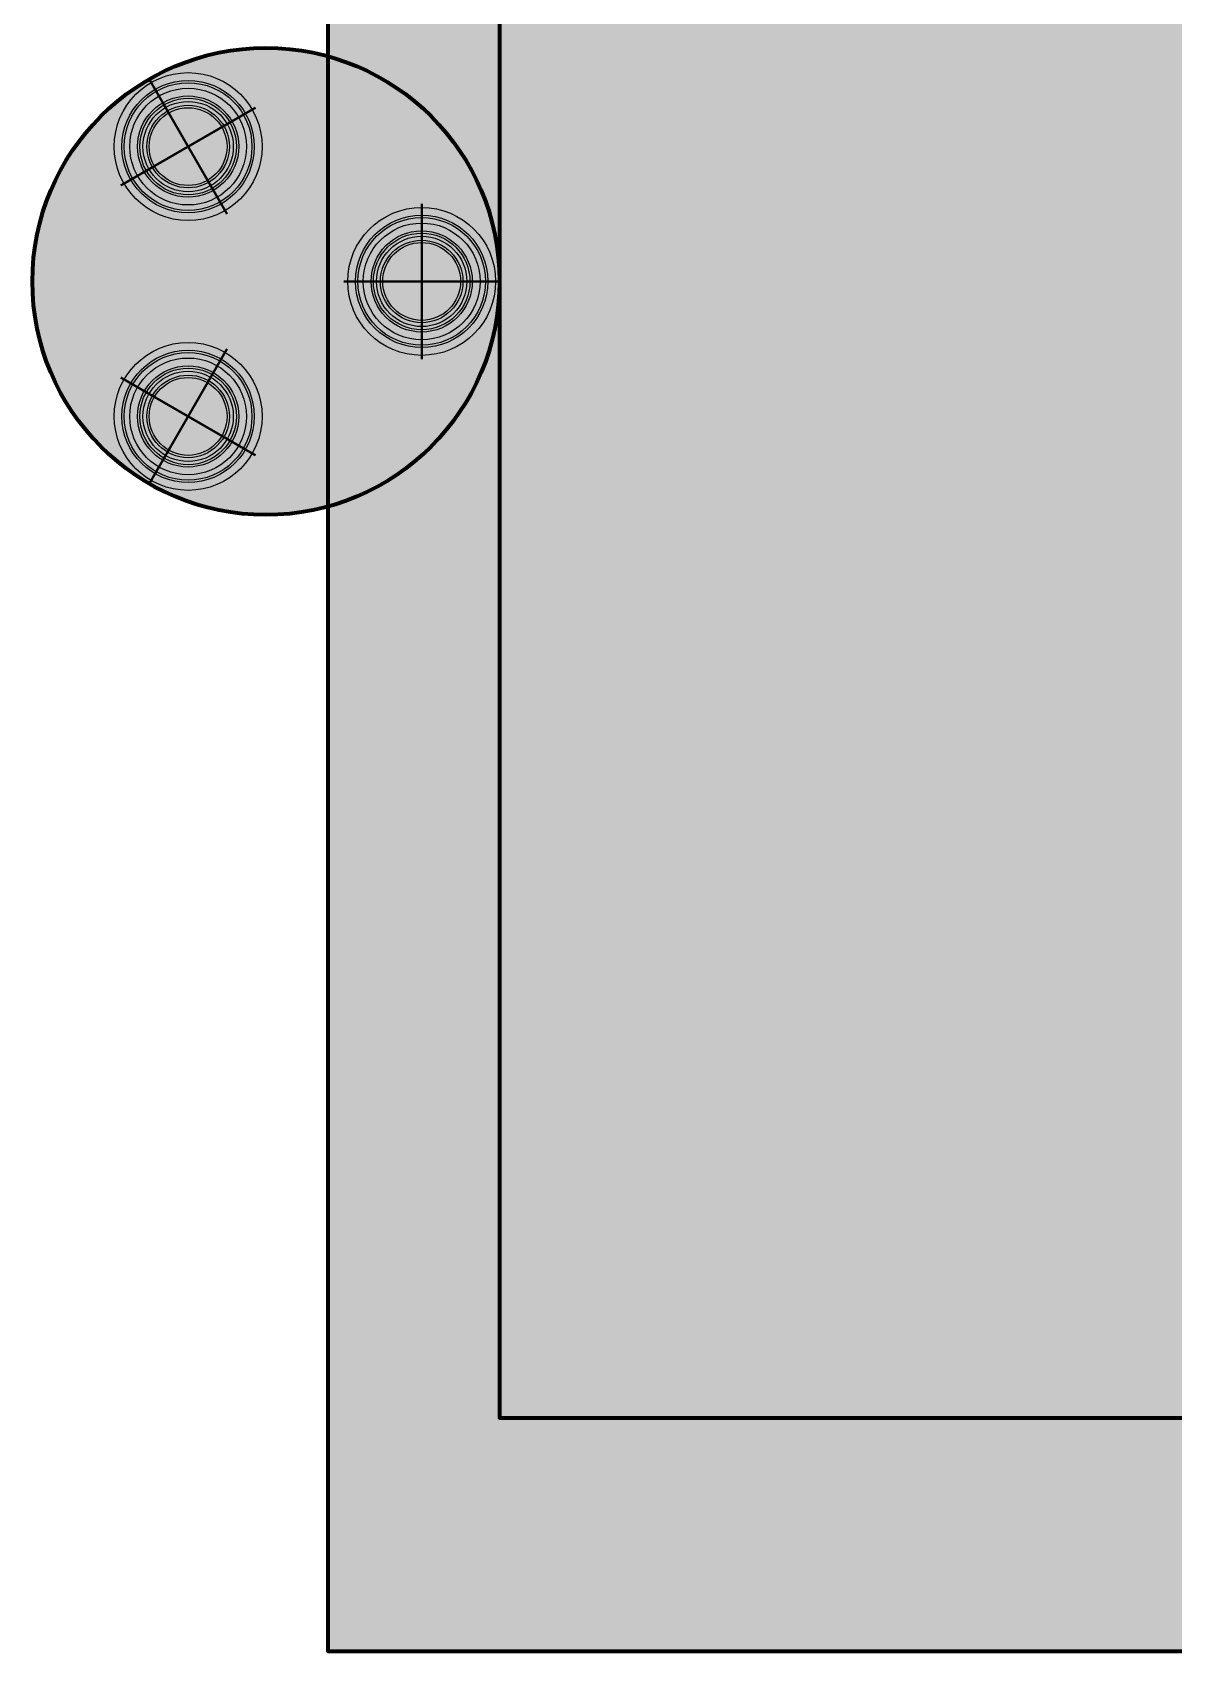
# Model space of a CAD drawing. Header units: millimetres. Extents: x 1408 to 8712, y 657 to 4836.
# Drawn here: x 6122 to 6855, y 2034 to 3074 of the extents above; entities that cross this region are included whole.
import ezdxf

# ---------------------------------------------------------------- set-up
doc = ezdxf.new("R2010")
doc.units = ezdxf.units.MM

msp = doc.modelspace()

# ---------------------------------------------------------------- hatches: boundary and pattern name
at = {"lineweight": 140, "true_color": 0xf7f281}
h = msp.add_hatch(color=51, dxfattribs=at)
h.dxf.hatch_style = 1
h.paths.add_polyline_path([(7251.8, 4433.8), (7251.8, 4143.8), (8411.8, 4143.8), (8411.8, 4433.8)])
h.paths.add_polyline_path([(6671.8, 4143.8), (6671.8, 4433.8), (6311.8, 4433.8), (6311.8, 3698.3, -0.337188), (6421.8, 3553.8), (6421.8, 4143.8)])
h.paths.add_polyline_path([(6311.8, 3409.2), (6311.8, 3378.3, -0.337188), (6421.8, 3233.8), (6421.8, 3553.8, -0.337188)])
h.paths.add_polyline_path([(6421.8, 3233.8, -0.337188), (6311.8, 3089.2), (6311.8, 3058.3, -0.337188), (6421.8, 2913.8)])
at = {"lineweight": 140, "true_color": 0x636466}
h = msp.add_hatch(color=251, dxfattribs=at)
h.dxf.hatch_style = 1
h.paths.add_polyline_path([(6421.8, 4143.8), (6421.8, 2183.8), (8711.8, 2183.8), (8711.8, 4133.8), (8411.8, 4133.8), (8411.8, 4143.8)])
h.paths.add_polyline_path([(6871.8, 3693.8), (8261.8, 3693.8), (8261.8, 2633.8), (6871.8, 2633.8)], flags=16)
at = {"lineweight": 140, "true_color": 0xffffff}
h = msp.add_hatch(color=7, dxfattribs=at)
h.dxf.hatch_style = 1
h.paths.add_polyline_path([(6121.8, 2913.8, 1), (6421.8, 2913.8, 1)])
at = {"true_color": 0x000000}
h = msp.add_hatch(color=18, dxfattribs=at)
h.dxf.hatch_style = 1
h.paths.add_polyline_path([(6262.9, 3024.1), (6261.6, 3023.4, -0.03929), (6264.7, 3016.8), (6266.1, 3017.4, 0.03929)])
h.paths.add_polyline_path([(6255.4, 3033.9), (6254.3, 3032.9, -0.03929), (6259, 3027.4), (6260.2, 3028.3, 0.03929)])
h.paths.add_polyline_path([(6245.5, 3041.5), (6244.8, 3040.2, -0.03929), (6250.7, 3036.1), (6251.7, 3037.3, 0.03929)])
h.paths.add_polyline_path([(6234.1, 3046.2), (6233.7, 3044.8, -0.03929), (6240.5, 3042.4), (6241.1, 3043.7, 0.03929)])
h.paths.add_polyline_path([(6221.8, 3047.9), (6221.8, 3046.4, -0.03929), (6229, 3045.8), (6229.2, 3047.3, 0.03929)])
h.paths.add_polyline_path([(6216.8, 3047.6, 0.03929), (6209.5, 3046.2), (6209.9, 3044.8, -0.03929), (6217, 3046.1)])
h.paths.add_polyline_path([(6204.7, 3044.7, 0.03929), (6198, 3041.5), (6198.8, 3040.2, -0.03929), (6205.3, 3043.3)])
h.paths.add_polyline_path([(6193.9, 3038.8, 0.03929), (6188.2, 3033.9), (6189.2, 3032.9, -0.03929), (6194.7, 3037.6)])
h.paths.add_polyline_path([(6186, 3029.3), (6184.9, 3030.2, 0.03929), (6180.6, 3024.1), (6181.9, 3023.4, -0.03929)])
h.paths.add_polyline_path([(6179.7, 3019.1), (6178.4, 3019.7, 0.03929), (6175.9, 3012.6), (6177.3, 3012.3, -0.03929)])
h.paths.add_polyline_path([(6176.3, 3007.6), (6174.9, 3007.8, 0.03929), (6174.3, 3000.4), (6175.8, 3000.4, -0.03929)])
h.paths.add_polyline_path([(6176, 2995.5), (6174.5, 2995.4, 0.03929), (6175.9, 2988.1), (6177.3, 2988.4, -0.03929)])
h.paths.add_polyline_path([(6178.8, 2983.9), (6177.4, 2983.3, 0.03929), (6180.6, 2976.6), (6181.9, 2977.4, -0.03929)])
h.paths.add_polyline_path([(6184.6, 2973.3), (6183.3, 2972.4, 0.03929), (6188.2, 2966.8), (6189.2, 2967.8, -0.03929)])
h.paths.add_polyline_path([(6192.8, 2964.6), (6191.9, 2963.4, 0.03929), (6198, 2959.2), (6198.8, 2960.5, -0.03929)])
h.paths.add_polyline_path([(6203.1, 2958.3), (6202.5, 2957, 0.03929), (6209.5, 2954.5), (6209.9, 2955.9, -0.03929)])
h.paths.add_polyline_path([(6214.6, 2954.9), (6214.3, 2953.4, 0.03929), (6221.8, 2952.9), (6221.8, 2954.4, -0.03929)])
h.paths.add_polyline_path([(6226.6, 2954.6), (6226.7, 2953.1, 0.03929), (6234.1, 2954.5), (6233.7, 2955.9, -0.03929)])
h.paths.add_polyline_path([(6244.8, 2960.5, -0.03929), (6238.3, 2957.4), (6238.8, 2956, 0.03929), (6245.5, 2959.2)])
h.paths.add_polyline_path([(6255.4, 2966.8), (6254.3, 2967.8, -0.03929), (6248.8, 2963.1), (6249.7, 2961.9, 0.03929)])
h.paths.add_polyline_path([(6262.9, 2976.6), (6261.6, 2977.4, -0.03929), (6257.5, 2971.4), (6258.7, 2970.5, 0.03929)])
h.paths.add_polyline_path([(6267.7, 2988.1), (6266.2, 2988.4, -0.03929), (6263.8, 2981.6), (6265.2, 2981, 0.03929)])
h.paths.add_polyline_path([(6269.3, 3000.4), (6267.8, 3000.4, -0.03929), (6267.2, 2993.2), (6268.7, 2992.9, 0.03929)])
h.paths.add_polyline_path([(6267.7, 3012.6), (6266.2, 3012.3, -0.03929), (6267.5, 3005.2), (6269, 3005.3, 0.03929)])
h.paths.add_polyline_path([(6258, 3010.1), (6256.5, 3009.7, -0.03929), (6257.6, 3004.1), (6259.1, 3004.3, 0.03929)])
h.paths.add_polyline_path([(6259.3, 3000.4), (6257.8, 3000.4, -0.03929), (6257.3, 2994.7), (6258.8, 2994.5, 0.03929)])
h.paths.add_polyline_path([(6258, 2990.6), (6256.5, 2991, -0.03929), (6254.7, 2985.7), (6256, 2985.1, 0.03929)])
h.paths.add_polyline_path([(6254.2, 2981.6), (6252.9, 2982.4, -0.03929), (6249.7, 2977.7), (6250.9, 2976.8, 0.03929)])
h.paths.add_polyline_path([(6248.3, 2973.8), (6247.2, 2974.9, -0.03929), (6242.9, 2971.2), (6243.8, 2970, 0.03929)])
h.paths.add_polyline_path([(6239.8, 2969.2, -0.03929), (6234.7, 2966.7), (6235.2, 2965.3, 0.03929), (6240.5, 2967.9)])
h.paths.add_polyline_path([(6231.1, 2965.6, -0.03929), (6225.5, 2964.6), (6225.7, 2963.1, 0.03929), (6231.5, 2964.1)])
h.paths.add_polyline_path([(6216.1, 2964.8), (6215.9, 2963.3, 0.03929), (6221.8, 2962.9), (6221.8, 2964.4, -0.03929)])
h.paths.add_polyline_path([(6207.1, 2967.5), (6206.5, 2966.1, 0.03929), (6212.1, 2964.1), (6212.5, 2965.6, -0.03929)])
h.paths.add_polyline_path([(6199.1, 2972.4), (6198.2, 2971.2, 0.03929), (6203, 2967.9), (6203.8, 2969.2, -0.03929)])
h.paths.add_polyline_path([(6192.6, 2979.2), (6191.4, 2978.3, 0.03929), (6195.3, 2973.8), (6196.3, 2974.9, -0.03929)])
h.paths.add_polyline_path([(6188.2, 2987.5), (6186.8, 2986.9, 0.03929), (6189.3, 2981.6), (6190.6, 2982.4, -0.03929)])
h.paths.add_polyline_path([(6186, 2996.6), (6184.5, 2996.4, 0.03929), (6185.5, 2990.6), (6187, 2991, -0.03929)])
h.paths.add_polyline_path([(6186.2, 3006), (6184.7, 3006.2, 0.03929), (6184.3, 3000.4), (6185.8, 3000.4, -0.03929)])
h.paths.add_polyline_path([(6188.9, 3015), (6187.5, 3015.6, 0.03929), (6185.5, 3010.1), (6187, 3009.7, -0.03929)])
h.paths.add_polyline_path([(6193.8, 3023), (6192.6, 3024, 0.03929), (6189.3, 3019.1), (6190.6, 3018.4, -0.03929)])
h.paths.add_polyline_path([(6199.7, 3030.7, 0.03929), (6195.3, 3026.9), (6196.3, 3025.8, -0.03929), (6200.6, 3029.5)])
h.paths.add_polyline_path([(6208.3, 3035.4, 0.03929), (6203, 3032.8), (6203.8, 3031.5, -0.03929), (6208.9, 3034)])
h.paths.add_polyline_path([(6212.1, 3036.6), (6212.5, 3035.1, -0.03929), (6218, 3036.2), (6217.9, 3037.6, 0.03929)])
h.paths.add_polyline_path([(6221.8, 3037.9), (6221.8, 3036.4, -0.03929), (6227.4, 3035.9), (6227.6, 3037.4, 0.03929)])
h.paths.add_polyline_path([(6231.5, 3036.6), (6231.1, 3035.1, -0.03929), (6236.4, 3033.2), (6237, 3034.6, 0.03929)])
h.paths.add_polyline_path([(6240.5, 3032.8), (6239.8, 3031.5, -0.03929), (6244.4, 3028.3), (6245.4, 3029.5, 0.03929)])
h.paths.add_polyline_path([(6248.3, 3026.9), (6247.2, 3025.8, -0.03929), (6250.9, 3021.5), (6252.1, 3022.4, 0.03929)])
h.paths.add_polyline_path([(6254.2, 3019.1), (6252.9, 3018.4, -0.03929), (6255.4, 3013.3), (6256.8, 3013.8, 0.03929)])
h.paths.add_polyline_path([(6246.9, 3014.9), (6245.6, 3014.1, -0.03929), (6247.4, 3010.2), (6248.8, 3010.7, 0.03929)])
h.paths.add_polyline_path([(6242.3, 3020.9), (6241.2, 3019.8, -0.03929), (6244, 3016.5), (6245.2, 3017.4, 0.03929)])
h.paths.add_polyline_path([(6236.3, 3025.5), (6235.5, 3024.2, -0.03929), (6239.1, 3021.7), (6240, 3022.9, 0.03929)])
h.paths.add_polyline_path([(6229.3, 3028.4), (6228.9, 3026.9, -0.03929), (6233, 3025.5), (6233.6, 3026.8, 0.03929)])
h.paths.add_polyline_path([(6226.3, 3029, 0.03929), (6221.8, 3029.4), (6221.8, 3027.9, -0.03929), (6226.1, 3027.5)])
h.paths.add_polyline_path([(6218.7, 3029.2, 0.03929), (6214.3, 3028.4), (6214.7, 3026.9, -0.03929), (6218.9, 3027.7)])
h.paths.add_polyline_path([(6211.4, 3027.4, 0.03929), (6207.3, 3025.5), (6208, 3024.2, -0.03929), (6211.9, 3026)])
h.paths.add_polyline_path([(6204.7, 3023.8, 0.03929), (6201.3, 3020.9), (6202.3, 3019.8, -0.03929), (6205.6, 3022.6)])
h.paths.add_polyline_path([(6200.4, 3017.7), (6199.2, 3018.6, 0.03929), (6196.7, 3014.9), (6198, 3014.1, -0.03929)])
h.paths.add_polyline_path([(6196.6, 3011.5), (6195.3, 3012.2, 0.03929), (6193.8, 3007.9), (6195.2, 3007.5, -0.03929)])
h.paths.add_polyline_path([(6194.6, 3004.7), (6193.1, 3004.9, 0.03929), (6192.8, 3000.4), (6194.3, 3000.4, -0.03929)])
h.paths.add_polyline_path([(6194.4, 2997.5), (6192.9, 2997.3, 0.03929), (6193.8, 2992.8), (6195.2, 2993.2, -0.03929)])
h.paths.add_polyline_path([(6196.1, 2990.5), (6194.7, 2990, 0.03929), (6196.7, 2985.9), (6198, 2986.6, -0.03929)])
h.paths.add_polyline_path([(6199.5, 2984.2), (6198.3, 2983.3, 0.03929), (6201.3, 2979.8), (6202.3, 2980.9, -0.03929)])
h.paths.add_polyline_path([(6204.5, 2979), (6203.5, 2977.8, 0.03929), (6207.3, 2975.2), (6208, 2976.5, -0.03929)])
h.paths.add_polyline_path([(6210.6, 2975.2), (6210, 2973.9, 0.03929), (6214.3, 2972.3), (6214.7, 2973.8, -0.03929)])
h.paths.add_polyline_path([(6217.5, 2973.2), (6217.2, 2971.7, 0.03929), (6221.8, 2971.4), (6221.8, 2972.9, -0.03929)])
h.paths.add_polyline_path([(6224.6, 2973), (6224.8, 2971.5, 0.03929), (6229.3, 2972.3), (6228.9, 2973.8, -0.03929)])
h.paths.add_polyline_path([(6235.5, 2976.5, -0.03929), (6231.6, 2974.7), (6232.2, 2973.3, 0.03929), (6236.3, 2975.2)])
h.paths.add_polyline_path([(6241.2, 2980.9, -0.03929), (6237.9, 2978.1), (6238.8, 2976.9, 0.03929), (6242.3, 2979.8)])
h.paths.add_polyline_path([(6246.9, 2985.9), (6245.6, 2986.6, -0.03929), (6243.1, 2983), (6244.3, 2982.1, 0.03929)])
h.paths.add_polyline_path([(6249.8, 2992.8), (6248.3, 2993.2, -0.03929), (6246.9, 2989.2), (6248.3, 2988.6, 0.03929)])
h.paths.add_polyline_path([(6250.8, 3000.4), (6249.3, 3000.4, -0.03929), (6248.9, 2996.1), (6250.4, 2995.8, 0.03929)])
h.paths.add_polyline_path([(6249.8, 3007.9), (6248.3, 3007.5, -0.03929), (6249.1, 3003.2), (6250.6, 3003.4, 0.03929)])
at = {"lineweight": 140, "true_color": 0x000000}
h = msp.add_hatch(color=18, dxfattribs=at)
h.dxf.hatch_style = 1
h.paths.add_polyline_path([(6264.3, 3000.4, 1), (6179.3, 3000.4, 1)])
h.paths.add_polyline_path([(6262.8, 3000.4, 1), (6180.8, 3000.4, 1)], flags=16)
h.paths.add_polyline_path([(6259.3, 3000.4, -1), (6184.3, 3000.4, -1)], flags=0)
h.paths.add_polyline_path([(6254.3, 3000.4, -1), (6189.3, 3000.4, -1)], flags=0)
h.paths.add_polyline_path([(6252.8, 3000.4, -1), (6190.8, 3000.4, -1)], flags=0)
h.paths.add_polyline_path([(6250.8, 3000.4, -1), (6192.8, 3000.4, -1)], flags=0)
h.paths.add_polyline_path([(6248.3, 3000.4, -1), (6195.3, 3000.4, -1)], flags=0)
h.paths.add_polyline_path([(6246.8, 3000.4, -1), (6196.8, 3000.4, -1)], flags=0)
h = msp.add_hatch(color=18, dxfattribs=at)
h.dxf.hatch_style = 1
h.paths.add_polyline_path([(6254.3, 3000.4, 1), (6189.3, 3000.4, 1)])
h.paths.add_polyline_path([(6252.8, 3000.4, 1), (6190.8, 3000.4, 1)], flags=16)
h.paths.add_polyline_path([(6192.8, 3000.4, -1), (6250.8, 3000.4, -1)], flags=0)
h.paths.add_polyline_path([(6195.3, 3000.4, -1), (6248.3, 3000.4, -1)], flags=0)
h.paths.add_polyline_path([(6196.8, 3000.4, -1), (6246.8, 3000.4, -1)], flags=0)
h = msp.add_hatch(color=18, dxfattribs=at)
h.dxf.hatch_style = 1
h.paths.add_polyline_path([(6248.3, 3000.4, 1), (6195.3, 3000.4, 1)])
h.paths.add_polyline_path([(6246.8, 3000.4, 1), (6196.8, 3000.4, 1)], flags=16)
at = {"true_color": 0x000000}
h = msp.add_hatch(color=18, dxfattribs=at)
h.dxf.hatch_style = 1
h.paths.add_polyline_path([(6419.3, 2913.8), (6417.8, 2913.8, -0.03929), (6417.2, 2906.6), (6418.7, 2906.3, 0.03929)])
h.paths.add_polyline_path([(6417.7, 2926), (6416.2, 2925.7, -0.03929), (6417.5, 2918.6), (6419, 2918.7, 0.03929)])
h.paths.add_polyline_path([(6412.9, 2937.5), (6411.6, 2936.8, -0.03929), (6414.7, 2930.2), (6416.1, 2930.8, 0.03929)])
h.paths.add_polyline_path([(6405.4, 2947.3), (6404.3, 2946.3, -0.03929), (6409, 2940.8), (6410.2, 2941.7, 0.03929)])
h.paths.add_polyline_path([(6395.5, 2954.9), (6394.8, 2953.6, -0.03929), (6400.7, 2949.5), (6401.7, 2950.7, 0.03929)])
h.paths.add_polyline_path([(6391.1, 2957.1, 0.03929), (6384.1, 2959.6), (6383.7, 2958.2, -0.03929), (6390.5, 2955.8)])
h.paths.add_polyline_path([(6379.2, 2960.7, 0.03929), (6371.8, 2961.3), (6371.8, 2959.8, -0.03929), (6379, 2959.2)])
h.paths.add_polyline_path([(6366.8, 2961, 0.03929), (6359.5, 2959.6), (6359.9, 2958.2, -0.03929), (6367, 2959.5)])
h.paths.add_polyline_path([(6355.3, 2956.7), (6354.7, 2958.1, 0.03929), (6348, 2954.9), (6348.8, 2953.6, -0.03929)])
h.paths.add_polyline_path([(6344.7, 2951), (6343.9, 2952.2, 0.03929), (6338.2, 2947.3), (6339.2, 2946.3, -0.03929)])
h.paths.add_polyline_path([(6336, 2942.7), (6334.9, 2943.6, 0.03929), (6330.6, 2937.5), (6331.9, 2936.8, -0.03929)])
h.paths.add_polyline_path([(6329.7, 2932.5), (6328.4, 2933.1, 0.03929), (6325.9, 2926), (6327.3, 2925.7, -0.03929)])
h.paths.add_polyline_path([(6326.3, 2920.9), (6324.9, 2921.2, 0.03929), (6324.3, 2913.8), (6325.8, 2913.8, -0.03929)])
h.paths.add_polyline_path([(6326, 2908.9), (6324.5, 2908.8, 0.03929), (6325.9, 2901.5), (6327.3, 2901.8, -0.03929)])
h.paths.add_polyline_path([(6328.8, 2897.3), (6327.4, 2896.7, 0.03929), (6330.6, 2890), (6331.9, 2890.8, -0.03929)])
h.paths.add_polyline_path([(6334.6, 2886.7), (6333.3, 2885.8, 0.03929), (6338.2, 2880.2), (6339.2, 2881.2, -0.03929)])
h.paths.add_polyline_path([(6342.8, 2878), (6341.9, 2876.8, 0.03929), (6348, 2872.6), (6348.8, 2873.9, -0.03929)])
h.paths.add_polyline_path([(6353.1, 2871.7), (6352.5, 2870.4, 0.03929), (6359.5, 2867.9), (6359.9, 2869.3, -0.03929)])
h.paths.add_polyline_path([(6371.8, 2867.8, -0.03929), (6364.6, 2868.3), (6364.3, 2866.8, 0.03929), (6371.8, 2866.3)])
h.paths.add_polyline_path([(6384.1, 2867.9), (6383.7, 2869.3, -0.03929), (6376.6, 2868), (6376.7, 2866.5, 0.03929)])
h.paths.add_polyline_path([(6395.5, 2872.6), (6394.8, 2873.9, -0.03929), (6388.3, 2870.8), (6388.8, 2869.4, 0.03929)])
h.paths.add_polyline_path([(6405.4, 2880.2), (6404.3, 2881.2, -0.03929), (6398.8, 2876.5), (6399.7, 2875.3, 0.03929)])
h.paths.add_polyline_path([(6412.9, 2890), (6411.6, 2890.8, -0.03929), (6407.5, 2884.8), (6408.7, 2883.9, 0.03929)])
h.paths.add_polyline_path([(6417.7, 2901.5), (6416.2, 2901.8, -0.03929), (6413.8, 2895), (6415.2, 2894.4, 0.03929)])
h.paths.add_polyline_path([(6408, 2904), (6406.5, 2904.4, -0.03929), (6404.7, 2899.1), (6406, 2898.5, 0.03929)])
h.paths.add_polyline_path([(6404.2, 2895), (6402.9, 2895.8, -0.03929), (6399.7, 2891.1), (6400.9, 2890.2, 0.03929)])
h.paths.add_polyline_path([(6398.3, 2887.2), (6397.2, 2888.3, -0.03929), (6392.9, 2884.6), (6393.8, 2883.4, 0.03929)])
h.paths.add_polyline_path([(6390.5, 2881.3), (6389.8, 2882.6, -0.03929), (6384.7, 2880.1), (6385.2, 2878.7, 0.03929)])
h.paths.add_polyline_path([(6381.5, 2877.5), (6381.1, 2879, -0.03929), (6375.5, 2877.9), (6375.7, 2876.5, 0.03929)])
h.paths.add_polyline_path([(6371.8, 2877.8, -0.03929), (6366.1, 2878.2), (6365.9, 2876.7, 0.03929), (6371.8, 2876.3)])
h.paths.add_polyline_path([(6362.5, 2879, -0.03929), (6357.1, 2880.9), (6356.5, 2879.5, 0.03929), (6362.1, 2877.5)])
h.paths.add_polyline_path([(6349.1, 2885.8), (6348.2, 2884.6, 0.03929), (6353, 2881.3), (6353.8, 2882.6, -0.03929)])
h.paths.add_polyline_path([(6342.6, 2892.6), (6341.4, 2891.7, 0.03929), (6345.3, 2887.2), (6346.3, 2888.3, -0.03929)])
h.paths.add_polyline_path([(6338.2, 2900.9), (6336.8, 2900.3, 0.03929), (6339.3, 2895), (6340.6, 2895.8, -0.03929)])
h.paths.add_polyline_path([(6336, 2910), (6334.5, 2909.8, 0.03929), (6335.5, 2904), (6337, 2904.4, -0.03929)])
h.paths.add_polyline_path([(6336.2, 2919.4), (6334.7, 2919.6, 0.03929), (6334.3, 2913.8), (6335.8, 2913.8, -0.03929)])
h.paths.add_polyline_path([(6338.9, 2928.4), (6337.5, 2929, 0.03929), (6335.5, 2923.5), (6337, 2923.1, -0.03929)])
h.paths.add_polyline_path([(6343.8, 2936.4), (6342.6, 2937.4, 0.03929), (6339.3, 2932.5), (6340.6, 2931.8, -0.03929)])
h.paths.add_polyline_path([(6350.6, 2942.9), (6349.7, 2944.1, 0.03929), (6345.3, 2940.3), (6346.3, 2939.2, -0.03929)])
h.paths.add_polyline_path([(6358.9, 2947.4), (6358.3, 2948.8, 0.03929), (6353, 2946.2), (6353.8, 2944.9, -0.03929)])
h.paths.add_polyline_path([(6367.9, 2951, 0.03929), (6362.1, 2950), (6362.5, 2948.5, -0.03929), (6368, 2949.6)])
h.paths.add_polyline_path([(6377.6, 2950.8, 0.03929), (6371.8, 2951.3), (6371.8, 2949.8, -0.03929), (6377.4, 2949.3)])
h.paths.add_polyline_path([(6381.5, 2950), (6381.1, 2948.5, -0.03929), (6386.4, 2946.6), (6387, 2948, 0.03929)])
h.paths.add_polyline_path([(6390.5, 2946.2), (6389.8, 2944.9, -0.03929), (6394.4, 2941.7), (6395.4, 2942.9, 0.03929)])
h.paths.add_polyline_path([(6398.3, 2940.3), (6397.2, 2939.2, -0.03929), (6400.9, 2934.9), (6402.1, 2935.8, 0.03929)])
h.paths.add_polyline_path([(6404.2, 2932.5), (6402.9, 2931.8, -0.03929), (6405.4, 2926.7), (6406.8, 2927.2, 0.03929)])
h.paths.add_polyline_path([(6408, 2923.5), (6406.5, 2923.1, -0.03929), (6407.6, 2917.5), (6409.1, 2917.7, 0.03929)])
h.paths.add_polyline_path([(6409.3, 2913.8), (6407.8, 2913.8, -0.03929), (6407.3, 2908.1), (6408.8, 2907.9, 0.03929)])
h.paths.add_polyline_path([(6400.8, 2913.8), (6399.3, 2913.8, -0.03929), (6398.9, 2909.5), (6400.4, 2909.2, 0.03929)])
h.paths.add_polyline_path([(6399.8, 2921.3), (6398.3, 2920.9, -0.03929), (6399.1, 2916.6), (6400.6, 2916.8, 0.03929)])
h.paths.add_polyline_path([(6396.9, 2928.3), (6395.6, 2927.5, -0.03929), (6397.4, 2923.6), (6398.8, 2924.1, 0.03929)])
h.paths.add_polyline_path([(6392.3, 2934.3), (6391.2, 2933.2, -0.03929), (6394, 2929.9), (6395.2, 2930.8, 0.03929)])
h.paths.add_polyline_path([(6390, 2936.3, 0.03929), (6386.3, 2938.9), (6385.5, 2937.6, -0.03929), (6389.1, 2935.1)])
h.paths.add_polyline_path([(6383.6, 2940.2, 0.03929), (6379.3, 2941.8), (6378.9, 2940.3, -0.03929), (6383, 2938.9)])
h.paths.add_polyline_path([(6376.3, 2942.4, 0.03929), (6371.8, 2942.8), (6371.8, 2941.3, -0.03929), (6376.1, 2940.9)])
h.paths.add_polyline_path([(6368.7, 2942.6, 0.03929), (6364.3, 2941.8), (6364.7, 2940.3, -0.03929), (6368.9, 2941.1)])
h.paths.add_polyline_path([(6361.9, 2939.4), (6361.4, 2940.8, 0.03929), (6357.3, 2938.9), (6358, 2937.6, -0.03929)])
h.paths.add_polyline_path([(6355.6, 2936), (6354.7, 2937.2, 0.03929), (6351.3, 2934.3), (6352.3, 2933.2, -0.03929)])
h.paths.add_polyline_path([(6350.4, 2931.1), (6349.2, 2932, 0.03929), (6346.7, 2928.3), (6348, 2927.5, -0.03929)])
h.paths.add_polyline_path([(6346.6, 2924.9), (6345.3, 2925.5, 0.03929), (6343.8, 2921.3), (6345.2, 2920.9, -0.03929)])
h.paths.add_polyline_path([(6344.6, 2918.1), (6343.1, 2918.3, 0.03929), (6342.8, 2913.8), (6344.3, 2913.8, -0.03929)])
h.paths.add_polyline_path([(6344.4, 2910.9), (6342.9, 2910.7, 0.03929), (6343.8, 2906.2), (6345.2, 2906.6, -0.03929)])
h.paths.add_polyline_path([(6346.1, 2903.9), (6344.7, 2903.4, 0.03929), (6346.7, 2899.3), (6348, 2900, -0.03929)])
h.paths.add_polyline_path([(6349.5, 2897.6), (6348.3, 2896.7, 0.03929), (6351.3, 2893.2), (6352.3, 2894.3, -0.03929)])
h.paths.add_polyline_path([(6354.5, 2892.4), (6353.5, 2891.2, 0.03929), (6357.3, 2888.6), (6358, 2889.9, -0.03929)])
h.paths.add_polyline_path([(6360.6, 2888.6), (6360, 2887.3, 0.03929), (6364.3, 2885.7), (6364.7, 2887.2, -0.03929)])
h.paths.add_polyline_path([(6371.8, 2886.3, -0.03929), (6367.5, 2886.6), (6367.2, 2885.1, 0.03929), (6371.8, 2884.8)])
h.paths.add_polyline_path([(6378.9, 2887.2, -0.03929), (6374.6, 2886.4), (6374.8, 2884.9, 0.03929), (6379.3, 2885.7)])
h.paths.add_polyline_path([(6386.3, 2888.6), (6385.5, 2889.9, -0.03929), (6381.6, 2888.1), (6382.2, 2886.7, 0.03929)])
h.paths.add_polyline_path([(6392.3, 2893.2), (6391.2, 2894.3, -0.03929), (6387.9, 2891.5), (6388.8, 2890.3, 0.03929)])
h.paths.add_polyline_path([(6396.9, 2899.3), (6395.6, 2900, -0.03929), (6393.1, 2896.4), (6394.3, 2895.5, 0.03929)])
h.paths.add_polyline_path([(6399.8, 2906.2), (6398.3, 2906.6, -0.03929), (6396.9, 2902.6), (6398.3, 2902, 0.03929)])
at = {"lineweight": 140, "true_color": 0x000000}
h = msp.add_hatch(color=18, dxfattribs=at)
h.dxf.hatch_style = 1
h.paths.add_polyline_path([(6414.3, 2913.8, 1), (6329.3, 2913.8, 1)])
h.paths.add_polyline_path([(6412.8, 2913.8, 1), (6330.8, 2913.8, 1)], flags=16)
h.paths.add_polyline_path([(6409.3, 2913.8, -1), (6334.3, 2913.8, -1)], flags=0)
h.paths.add_polyline_path([(6404.3, 2913.8, -1), (6339.3, 2913.8, -1)], flags=0)
h.paths.add_polyline_path([(6402.8, 2913.8, -1), (6340.8, 2913.8, -1)], flags=0)
h.paths.add_polyline_path([(6400.8, 2913.8, -1), (6342.8, 2913.8, -1)], flags=0)
h.paths.add_polyline_path([(6398.3, 2913.8, -1), (6345.3, 2913.8, -1)], flags=0)
h.paths.add_polyline_path([(6396.8, 2913.8, -1), (6346.8, 2913.8, -1)], flags=0)
h = msp.add_hatch(color=18, dxfattribs=at)
h.dxf.hatch_style = 1
h.paths.add_polyline_path([(6404.3, 2913.8, 1), (6339.3, 2913.8, 1)])
h.paths.add_polyline_path([(6402.8, 2913.8, 1), (6340.8, 2913.8, 1)], flags=16)
h.paths.add_polyline_path([(6400.8, 2913.8, -1), (6342.8, 2913.8, -1)], flags=0)
h.paths.add_polyline_path([(6398.3, 2913.8, -1), (6345.3, 2913.8, -1)], flags=0)
h.paths.add_polyline_path([(6396.8, 2913.8, -1), (6346.8, 2913.8, -1)], flags=0)
h = msp.add_hatch(color=18, dxfattribs=at)
h.dxf.hatch_style = 1
h.paths.add_polyline_path([(6398.3, 2913.8, 1), (6345.3, 2913.8, 1)])
h.paths.add_polyline_path([(6396.8, 2913.8, 1), (6346.8, 2913.8, 1)], flags=16)
at = {"lineweight": 140, "true_color": 0xf7f281}
h = msp.add_hatch(color=51, dxfattribs=at)
h.dxf.hatch_style = 1
h.paths.add_polyline_path([(6421.8, 2913.8, -0.337188), (6311.8, 2769.2), (6311.8, 2033.8), (8711.8, 2033.8), (8711.8, 2183.8), (6421.8, 2183.8)])
at = {"true_color": 0x000000}
h = msp.add_hatch(color=18, dxfattribs=at)
h.dxf.hatch_style = 1
h.paths.add_polyline_path([(6245.5, 2868.3), (6244.8, 2867, -0.03929), (6250.7, 2862.9), (6251.7, 2864.1, 0.03929)])
h.paths.add_polyline_path([(6234.1, 2873), (6233.7, 2871.6, -0.03929), (6240.5, 2869.2), (6241.1, 2870.5, 0.03929)])
h.paths.add_polyline_path([(6221.8, 2874.6), (6221.8, 2873.1, -0.03929), (6229, 2872.6), (6229.2, 2874.1, 0.03929)])
h.paths.add_polyline_path([(6209.5, 2873), (6209.9, 2871.6, -0.03929), (6217, 2872.9), (6216.8, 2874.4, 0.03929)])
h.paths.add_polyline_path([(6198, 2868.3), (6198.8, 2867, -0.03929), (6205.3, 2870.1), (6204.7, 2871.5, 0.03929)])
h.paths.add_polyline_path([(6193.9, 2865.6, 0.03929), (6188.2, 2860.7), (6189.2, 2859.7, -0.03929), (6194.7, 2864.4)])
h.paths.add_polyline_path([(6184.9, 2857, 0.03929), (6180.6, 2850.9), (6181.9, 2850.1, -0.03929), (6186, 2856.1)])
h.paths.add_polyline_path([(6178.4, 2846.5, 0.03929), (6175.9, 2839.4), (6177.3, 2839.1, -0.03929), (6179.7, 2845.9)])
h.paths.add_polyline_path([(6176.3, 2834.3), (6174.9, 2834.6, 0.03929), (6174.3, 2827.1), (6175.8, 2827.1, -0.03929)])
h.paths.add_polyline_path([(6176, 2822.3), (6174.5, 2822.2, 0.03929), (6175.9, 2814.9), (6177.3, 2815.2, -0.03929)])
h.paths.add_polyline_path([(6178.8, 2810.7), (6177.4, 2810.1, 0.03929), (6180.6, 2803.4), (6181.9, 2804.1, -0.03929)])
h.paths.add_polyline_path([(6184.6, 2800.1), (6183.3, 2799.2, 0.03929), (6188.2, 2793.6), (6189.2, 2794.6, -0.03929)])
h.paths.add_polyline_path([(6192.8, 2791.4), (6191.9, 2790.2, 0.03929), (6198, 2786), (6198.8, 2787.3, -0.03929)])
h.paths.add_polyline_path([(6203.1, 2785.1), (6202.5, 2783.8, 0.03929), (6209.5, 2781.3), (6209.9, 2782.7, -0.03929)])
h.paths.add_polyline_path([(6214.6, 2781.7), (6214.3, 2780.2, 0.03929), (6221.8, 2779.6), (6221.8, 2781.1, -0.03929)])
h.paths.add_polyline_path([(6226.6, 2781.4), (6226.7, 2779.9, 0.03929), (6234.1, 2781.3), (6233.7, 2782.7, -0.03929)])
h.paths.add_polyline_path([(6238.3, 2784.2), (6238.8, 2782.8, 0.03929), (6245.5, 2786), (6244.8, 2787.3, -0.03929)])
h.paths.add_polyline_path([(6248.8, 2789.9), (6249.7, 2788.7, 0.03929), (6255.4, 2793.6), (6254.3, 2794.6, -0.03929)])
h.paths.add_polyline_path([(6261.6, 2804.1, -0.03929), (6257.5, 2798.2), (6258.7, 2797.3, 0.03929), (6262.9, 2803.4)])
h.paths.add_polyline_path([(6267.7, 2814.9), (6266.2, 2815.2, -0.03929), (6263.8, 2808.4), (6265.2, 2807.8, 0.03929)])
h.paths.add_polyline_path([(6269.3, 2827.1), (6267.8, 2827.1, -0.03929), (6267.2, 2820), (6268.7, 2819.7, 0.03929)])
h.paths.add_polyline_path([(6267.7, 2839.4), (6266.2, 2839.1, -0.03929), (6267.5, 2832), (6269, 2832.1, 0.03929)])
h.paths.add_polyline_path([(6262.9, 2850.9), (6261.6, 2850.1, -0.03929), (6264.7, 2843.6), (6266.1, 2844.2, 0.03929)])
h.paths.add_polyline_path([(6255.4, 2860.7), (6254.3, 2859.7, -0.03929), (6259, 2854.2), (6260.2, 2855.1, 0.03929)])
h.paths.add_polyline_path([(6248.3, 2853.7), (6247.2, 2852.6, -0.03929), (6250.9, 2848.3), (6252.1, 2849.2, 0.03929)])
h.paths.add_polyline_path([(6254.2, 2845.9), (6252.9, 2845.1, -0.03929), (6255.4, 2840.1), (6256.8, 2840.6, 0.03929)])
h.paths.add_polyline_path([(6258, 2836.9), (6256.5, 2836.5, -0.03929), (6257.6, 2830.9), (6259.1, 2831.1, 0.03929)])
h.paths.add_polyline_path([(6259.3, 2827.1), (6257.8, 2827.1, -0.03929), (6257.3, 2821.5), (6258.8, 2821.3, 0.03929)])
h.paths.add_polyline_path([(6258, 2817.4), (6256.5, 2817.8, -0.03929), (6254.7, 2812.5), (6256, 2811.9, 0.03929)])
h.paths.add_polyline_path([(6252.9, 2809.1, -0.03929), (6249.7, 2804.5), (6250.9, 2803.6, 0.03929), (6254.2, 2808.4)])
h.paths.add_polyline_path([(6247.2, 2801.7, -0.03929), (6242.9, 2798), (6243.8, 2796.8, 0.03929), (6248.3, 2800.6)])
h.paths.add_polyline_path([(6234.7, 2793.5), (6235.2, 2792.1, 0.03929), (6240.5, 2794.7), (6239.8, 2796, -0.03929)])
h.paths.add_polyline_path([(6225.5, 2791.3), (6225.7, 2789.9, 0.03929), (6231.5, 2790.9), (6231.1, 2792.4, -0.03929)])
h.paths.add_polyline_path([(6216.1, 2791.6), (6215.9, 2790.1, 0.03929), (6221.8, 2789.6), (6221.8, 2791.1, -0.03929)])
h.paths.add_polyline_path([(6207.1, 2794.3), (6206.5, 2792.9, 0.03929), (6212.1, 2790.9), (6212.5, 2792.4, -0.03929)])
h.paths.add_polyline_path([(6199.1, 2799.2), (6198.2, 2798, 0.03929), (6203, 2794.7), (6203.8, 2796, -0.03929)])
h.paths.add_polyline_path([(6192.6, 2806), (6191.4, 2805.1, 0.03929), (6195.3, 2800.6), (6196.3, 2801.7, -0.03929)])
h.paths.add_polyline_path([(6188.2, 2814.2), (6186.8, 2813.7, 0.03929), (6189.3, 2808.4), (6190.6, 2809.1, -0.03929)])
h.paths.add_polyline_path([(6186, 2823.4), (6184.5, 2823.2, 0.03929), (6185.5, 2817.4), (6187, 2817.8, -0.03929)])
h.paths.add_polyline_path([(6186.2, 2832.8), (6184.7, 2833, 0.03929), (6184.3, 2827.1), (6185.8, 2827.1, -0.03929)])
h.paths.add_polyline_path([(6187.5, 2842.4, 0.03929), (6185.5, 2836.9), (6187, 2836.5, -0.03929), (6188.9, 2841.8)])
h.paths.add_polyline_path([(6192.6, 2850.7, 0.03929), (6189.3, 2845.9), (6190.6, 2845.1, -0.03929), (6193.8, 2849.8)])
h.paths.add_polyline_path([(6195.3, 2853.7), (6196.3, 2852.6, -0.03929), (6200.6, 2856.3), (6199.7, 2857.5, 0.03929)])
h.paths.add_polyline_path([(6203, 2859.6), (6203.8, 2858.3, -0.03929), (6208.9, 2860.8), (6208.3, 2862.2, 0.03929)])
h.paths.add_polyline_path([(6212.1, 2863.4), (6212.5, 2861.9, -0.03929), (6218, 2863), (6217.9, 2864.4, 0.03929)])
h.paths.add_polyline_path([(6221.8, 2864.6), (6221.8, 2863.1, -0.03929), (6227.4, 2862.7), (6227.6, 2864.2, 0.03929)])
h.paths.add_polyline_path([(6231.5, 2863.4), (6231.1, 2861.9, -0.03929), (6236.4, 2860), (6237, 2861.4, 0.03929)])
h.paths.add_polyline_path([(6240.5, 2859.6), (6239.8, 2858.3, -0.03929), (6244.4, 2855.1), (6245.4, 2856.3, 0.03929)])
h.paths.add_polyline_path([(6236.3, 2852.3), (6235.5, 2851, -0.03929), (6239.1, 2848.5), (6240, 2849.7, 0.03929)])
h.paths.add_polyline_path([(6229.3, 2855.2), (6228.9, 2853.7, -0.03929), (6233, 2852.3), (6233.6, 2853.6, 0.03929)])
h.paths.add_polyline_path([(6221.8, 2856.1), (6221.8, 2854.6, -0.03929), (6226.1, 2854.3), (6226.3, 2855.8, 0.03929)])
h.paths.add_polyline_path([(6214.3, 2855.2), (6214.7, 2853.7, -0.03929), (6218.9, 2854.5), (6218.7, 2856, 0.03929)])
h.paths.add_polyline_path([(6211.4, 2854.2, 0.03929), (6207.3, 2852.3), (6208, 2851, -0.03929), (6211.9, 2852.8)])
h.paths.add_polyline_path([(6204.7, 2850.6, 0.03929), (6201.3, 2847.7), (6202.3, 2846.6, -0.03929), (6205.6, 2849.4)])
h.paths.add_polyline_path([(6199.2, 2845.4, 0.03929), (6196.7, 2841.6), (6198, 2840.9, -0.03929), (6200.4, 2844.5)])
h.paths.add_polyline_path([(6195.3, 2838.9, 0.03929), (6193.8, 2834.7), (6195.2, 2834.3, -0.03929), (6196.6, 2838.3)])
h.paths.add_polyline_path([(6194.6, 2831.5), (6193.1, 2831.7, 0.03929), (6192.8, 2827.1), (6194.3, 2827.1, -0.03929)])
h.paths.add_polyline_path([(6194.4, 2824.3), (6192.9, 2824.1, 0.03929), (6193.8, 2819.6), (6195.2, 2820, -0.03929)])
h.paths.add_polyline_path([(6196.1, 2817.3), (6194.7, 2816.8, 0.03929), (6196.7, 2812.6), (6198, 2813.4, -0.03929)])
h.paths.add_polyline_path([(6199.5, 2811), (6198.3, 2810.1, 0.03929), (6201.3, 2806.6), (6202.3, 2807.7, -0.03929)])
h.paths.add_polyline_path([(6204.5, 2805.8), (6203.5, 2804.6, 0.03929), (6207.3, 2802), (6208, 2803.3, -0.03929)])
h.paths.add_polyline_path([(6210.6, 2802), (6210, 2800.7, 0.03929), (6214.3, 2799.1), (6214.7, 2800.6, -0.03929)])
h.paths.add_polyline_path([(6217.5, 2800), (6217.2, 2798.5, 0.03929), (6221.8, 2798.1), (6221.8, 2799.6, -0.03929)])
h.paths.add_polyline_path([(6224.6, 2799.8), (6224.8, 2798.3, 0.03929), (6229.3, 2799.1), (6228.9, 2800.6, -0.03929)])
h.paths.add_polyline_path([(6231.6, 2801.5), (6232.2, 2800.1, 0.03929), (6236.3, 2802), (6235.5, 2803.3, -0.03929)])
h.paths.add_polyline_path([(6237.9, 2804.9), (6238.8, 2803.7, 0.03929), (6242.3, 2806.6), (6241.2, 2807.7, -0.03929)])
h.paths.add_polyline_path([(6245.6, 2813.4, -0.03929), (6243.1, 2809.8), (6244.3, 2808.9, 0.03929), (6246.9, 2812.6)])
h.paths.add_polyline_path([(6248.3, 2820, -0.03929), (6246.9, 2816), (6248.3, 2815.4, 0.03929), (6249.8, 2819.6)])
h.paths.add_polyline_path([(6250.8, 2827.1), (6249.3, 2827.1, -0.03929), (6248.9, 2822.8), (6250.4, 2822.6, 0.03929)])
h.paths.add_polyline_path([(6249.8, 2834.7), (6248.3, 2834.3, -0.03929), (6249.1, 2830), (6250.6, 2830.2, 0.03929)])
h.paths.add_polyline_path([(6246.9, 2841.6), (6245.6, 2840.9, -0.03929), (6247.4, 2837), (6248.8, 2837.5, 0.03929)])
h.paths.add_polyline_path([(6242.3, 2847.7), (6241.2, 2846.6, -0.03929), (6244, 2843.3), (6245.2, 2844.2, 0.03929)])
at = {"lineweight": 140, "true_color": 0x000000}
h = msp.add_hatch(color=18, dxfattribs=at)
h.dxf.hatch_style = 1
h.paths.add_polyline_path([(6264.3, 2827.1, 1), (6179.3, 2827.1, 1)])
h.paths.add_polyline_path([(6262.8, 2827.1, 1), (6180.8, 2827.1, 1)], flags=16)
h.paths.add_polyline_path([(6184.3, 2827.1, -1), (6259.3, 2827.1, -1)], flags=0)
h.paths.add_polyline_path([(6189.3, 2827.1, -1), (6254.3, 2827.1, -1)], flags=0)
h.paths.add_polyline_path([(6190.8, 2827.1, -1), (6252.8, 2827.1, -1)], flags=0)
h.paths.add_polyline_path([(6192.8, 2827.1, -1), (6250.8, 2827.1, -1)], flags=0)
h.paths.add_polyline_path([(6195.3, 2827.1, -1), (6248.3, 2827.1, -1)], flags=0)
h.paths.add_polyline_path([(6196.8, 2827.1, -1), (6246.8, 2827.1, -1)], flags=0)
h = msp.add_hatch(color=18, dxfattribs=at)
h.dxf.hatch_style = 1
h.paths.add_polyline_path([(6254.3, 2827.1, 1), (6189.3, 2827.1, 1)])
h.paths.add_polyline_path([(6252.8, 2827.1, 1), (6190.8, 2827.1, 1)], flags=16)
h.paths.add_polyline_path([(6192.8, 2827.1, -1), (6250.8, 2827.1, -1)], flags=0)
h.paths.add_polyline_path([(6195.3, 2827.1, -1), (6248.3, 2827.1, -1)], flags=0)
h.paths.add_polyline_path([(6196.8, 2827.1, -1), (6246.8, 2827.1, -1)], flags=0)
h = msp.add_hatch(color=18, dxfattribs=at)
h.dxf.hatch_style = 1
h.paths.add_polyline_path([(6248.3, 2827.1, 1), (6195.3, 2827.1, 1)])
h.paths.add_polyline_path([(6246.8, 2827.1, 1), (6196.8, 2827.1, 1)], flags=16)

# ---------------------------------------------------------------- linework, layer by layer
at = {"lineweight": 140}
msp.add_lwpolyline([(6311.8, 4433.8), (8711.8, 4433.8), (8711.8, 2033.8), (6311.8, 2033.8)], close=True, dxfattribs=at)
msp.add_lwpolyline([(8411.8, 4143.8), (6421.8, 4143.8), (6421.8, 2183.8), (8711.8, 2183.8), (8711.8, 4143.8)], dxfattribs=at)
at = {"color": 18, "lineweight": 140, "true_color": 0x000000, "const_width": 1.5}
for points in [[(6221.8, 3000.4), (6196.8, 3043.7)], [(6221.8, 3000.4), (6265.1, 3025.4)], [(6221.8, 3000.4), (6178.5, 2975.4)], [(6221.8, 3000.4), (6246.8, 2957.1)], [(6371.8, 2913.8), (6371.8, 2963.8)], [(6371.8, 2913.8), (6321.8, 2913.8)], [(6371.8, 2913.8), (6421.8, 2913.8)], [(6371.8, 2913.8), (6371.8, 2863.8)], [(6221.8, 2827.1), (6246.8, 2870.5)], [(6221.8, 2827.1), (6178.5, 2852.1)], [(6221.8, 2827.1), (6196.8, 2783.8)], [(6221.8, 2827.1), (6265.1, 2802.1)]]:
    msp.add_lwpolyline(points, dxfattribs=at)
at = {"lineweight": 140}
msp.add_circle((6271.8, 2913.8), 150, dxfattribs=at)
at = {"color": 18, "true_color": 0x000000}
for centre, radius in [((6221.8, 3000.4), 47.5), ((6221.8, 3000.4), 42.5), ((6221.8, 3000.4), 41), ((6221.8, 3000.4), 37.5), ((6221.8, 3000.4), 32.5), ((6221.8, 3000.4), 31), ((6221.8, 3000.4), 29), ((6221.8, 3000.4), 26.5), ((6221.8, 3000.4), 25), ((6371.8, 2913.8), 47.5), ((6371.8, 2913.8), 42.5), ((6371.8, 2913.8), 41), ((6371.8, 2913.8), 37.5), ((6371.8, 2913.8), 32.5), ((6371.8, 2913.8), 31), ((6371.8, 2913.8), 29), ((6371.8, 2913.8), 26.5), ((6371.8, 2913.8), 25), ((6221.8, 2827.1), 47.5), ((6221.8, 2827.1), 42.5), ((6221.8, 2827.1), 41), ((6221.8, 2827.1), 37.5), ((6221.8, 2827.1), 32.5), ((6221.8, 2827.1), 31), ((6221.8, 2827.1), 29), ((6221.8, 2827.1), 26.5), ((6221.8, 2827.1), 25)]:
    msp.add_circle(centre, radius, dxfattribs=at)

doc.saveas('drawing.dxf')
